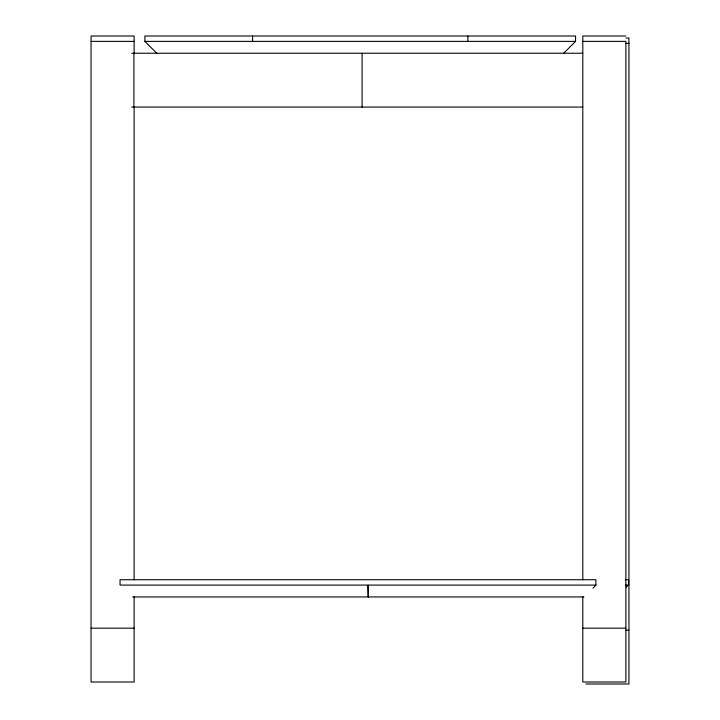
<?xml version="1.0" encoding="UTF-8"?>
<svg xmlns="http://www.w3.org/2000/svg" width="720" height="720" viewBox="0 0 720 720"><rect width="100%" height="100%" fill="white"/><g stroke="black" fill="none" stroke-linecap="round" stroke-linejoin="round"><path stroke-width="1.08" d="M592.983 588.258L595.899 585.099L595.899 579.717L120.051 579.717L120.051 585.099L595.899 585.099M563.715 53.226L575.559 41.382L575.559 36L144.891 36L144.891 41.382L156.735 53.226M626.121 587.079L628.632 585.099L628.632 579.717L625.599 579.717M625.869 36L582.804 36L582.804 579.834M626.058 37.998L628.938 37.998L628.938 684L585.873 684M91.062 41.382L134.127 41.382M144.891 41.382L575.559 41.382M582.804 41.382L625.869 41.382L625.869 682.002L582.804 682.002L582.804 596.691M626.058 43.38L628.938 43.38M131.742 53.226L582.741 53.226M131.742 107.064L582.741 107.064M625.599 585.099L628.632 585.099M132.777 596.943L583.848 596.943M91.062 628.173L134.127 628.173M582.804 628.173L625.869 628.173M626.058 630.162L628.938 630.162M467.892 36L467.892 41.382M362.088 53.226L362.088 107.064M252.558 36L252.558 41.382M134.127 53.748L134.127 36L91.062 36L91.062 682.002L134.127 682.002L134.127 596.691M134.127 106.578L134.127 579.834M133.902 53.226L133.902 107.064M368.262 596.943L368.028 585.099L368.208 596.943"/></g></svg>
